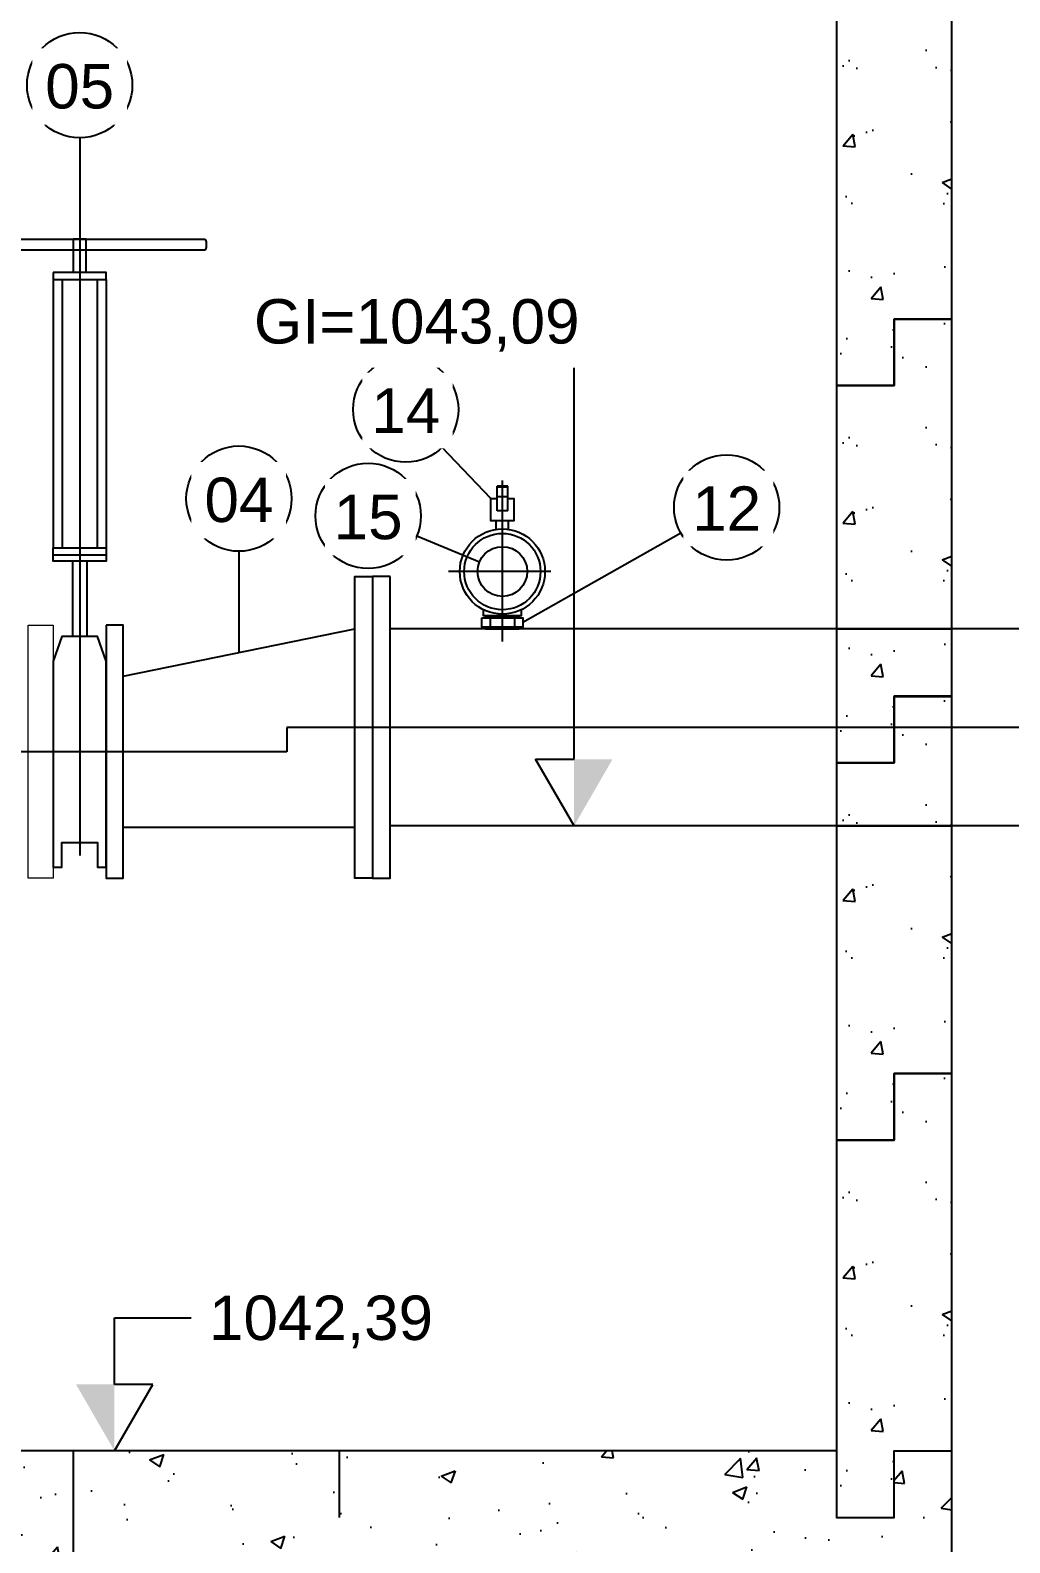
# Model space of a CAD drawing. Extents: x -160 to 364724, y -100 to 7353297.
# Drawn here: x 361696.195 to 361697.299, y 7348043.949 to 7348045.652 of the extents above; entities that cross this region are included whole.
import ezdxf
from ezdxf.enums import TextEntityAlignment as Align

# ---------------------------------------------------------------- set-up
doc = ezdxf.new("R2010")
doc.units = 0
doc.header["$LTSCALE"] = 5
for name, pattern in [('________________', [0]), ('HIDDEN', [0.375, 0.25, -0.125]), ('SGC_DASHDOT', [1, 0.5, -0.25, 0, -0.25]), ('SGC_HIDDEN', [0.375, 0.25, -0.125])]:
    doc.linetypes.add(name, pattern=pattern)
doc.layers.add('00-trabalho', color=7, linetype='Continuous', lineweight=25)
for name, color, linetype in [('BOLA LM', 1, 'Continuous'), ('BOMBA', 1, 'Continuous'), ('CONEXÃO', 4, 'Continuous'), ('FLANGES', 2, 'Continuous'), ('GER-SIMBOLOS', 1, 'Continuous'), ('PAREDE CONCRETO CORTE', 5, 'Continuous'), ('PROJECAO', 1, 'HIDDEN'), ('Q-PLATO', 5, 'Continuous'), ('SANC_COTAS', 1, 'Continuous'), ('SANC_TEXTO', 2, 'Continuous'), ('SGC-Conexoes (Linhas Externas)', 3, 'Continuous'), ('SGC-Eixos', 253, 'SGC_DASHDOT'), ('SGC-PONTAS', 1, 'SGC_HIDDEN'), ('SGC-Tubos (Desenho Bifilar)', 3, 'Continuous'), ('SGC-Valvulas (Acionamento)', 2, 'Continuous'), ('VEGETAÇÃO', 7, 'Continuous')]:
    doc.layers.add(name, color=color, linetype=linetype)
doc.styles.add('R-80', font='arial.ttf')
doc.styles.get("Standard").update_dxf_attribs({"font": 'arial.ttf'})
doc.dimstyles.new('GERAL - 25', dxfattribs={"dimscale": 0.025, "dimtxt": 2, "dimasz": 1.5, "dimexe": 2, "dimexo": 1, "dimgap": 1, "dimtad": 1, "dimzin": 0, "dimtxsty": 'R-80', "dimblk": 'ARCHTICK', "dimcen": 0, "dimdle": 2, "dimclrd": 1, "dimclre": 1, "dimclrt": 2, "dimadec": 0, "dimazin": 0, "dimtfac": 0.5, "dimtmove": 2, "dimatfit": 3, "dimldrblk": 'OPEN90', "dimfxl": 1, "dimtolj": 1, "dimtzin": 0, "dimarcsym": 0})

# ---------------------------------------------------------------- blocks, each defined once
blk = doc.blocks.new('A$Cbd690669')
at = {"layer": 'FLANGES'}
for points in [[(0, -0.17), (0, 0.17), (0.02, 0.17), (0.02, -0.17)], [(0.3, -0.115), (0.3, 0.17), (0.281, 0.17), (0.281, -0.115)]]:
    blk.add_lwpolyline(points, close=True, dxfattribs=at)
at = {"layer": 'SGC-Conexoes (Linhas Externas)'}
for p, q in [((0.281, 0.1125), (0.02, 0.1125)), ((0.281, -0.0575), (0.02, -0.111))]:
    blk.add_line(p, q, dxfattribs=at)
blk = doc.blocks.new('NIVEL2')
at = {"linetype": 'Continuous'}
for p, q in [((0, 0.6), (0.3464, 0.6)), ((0, 0), (0.1732, 0.3)), ((0.1732, 0.3), (0, 0.3))]:
    blk.add_line(p, q, dxfattribs=at)
blk.add_line((0, 0.3), (0, 0.6))
blk.add_solid([(0, 0.3), (-0.1732, 0.3), (0, 0)], dxfattribs=at)
at = {"color": 0, "linetype": 'Continuous'}
blk.add_attdef('COTA-DIR', text='', height=0.2, dxfattribs=at).set_placement((0.4264, 0.6), align=Align.MIDDLE_LEFT)
blk = doc.blocks.new('_ARCHTICK')
at = {"color": 0, "linetype": 'ByBlock', "const_width": 0.15}
blk.add_lwpolyline([(-0.5, -0.5), (0.5, 0.5)], dxfattribs=at)
blk = doc.blocks.new('*D450')
at = {"layer": 'Defpoints', "color": 0, "transparency": 16777216}
for p in [(361696.2435, 7348044.052), (361696.1561, 7348043.752), (361696.2435, 7348043.752)]:
    blk.add_point(p, dxfattribs=at)
at = {"layer": 'SANC_COTAS', "color": 1, "lineweight": -2, "transparency": 16777216}
for p, q in [((361696.1561, 7348044.102), (361696.1561, 7348043.702)), ((361696.2185, 7348044.052), (361696.1061, 7348044.052)), ((361696.2185, 7348043.752), (361696.1061, 7348043.752))]:
    blk.add_line(p, q, dxfattribs=at)
at = {"layer": 'SANC_COTAS', "color": 1, "lineweight": -2, "transparency": 16777216, "xscale": 0.03750000000000001, "yscale": 0.03750000000000001, "zscale": 0.03750000000000001}
for p, rotation in [((361696.1561, 7348044.052), 90), ((361696.1561, 7348043.752), 270)]:
    blk.add_blockref('_ARCHTICK', p, dxfattribs=dict(at, rotation=rotation))
at = {"layer": 'SANC_COTAS', "color": 2, "transparency": 16777216, "insert": (361696.1011, 7348043.902), "char_height": 0.05, "attachment_point": 5, "rotation": 90, "style": 'R-80'}
blk.add_mtext('\\A1;0,30', dxfattribs=at)
blk = doc.blocks.new('_Open90')
at = {"color": 0, "linetype": 'ByBlock', "lineweight": -2}
for p, q in [((-0.5, 0.5), (0, 0)), ((0, 0), (-1, 0)), ((0, 0), (-0.5, -0.5))]:
    blk.add_line(p, q, dxfattribs=at)

msp = doc.modelspace()

# ---------------------------------------------------------------- hatches: boundary and pattern name
at = {"layer": 'VEGETAÇÃO'}
h = msp.add_hatch(dxfattribs=at)
h.set_pattern_fill('AR-CONC', color=1, scale=0.0009)
h.set_pattern_definition([(50, (361707.41976, 7348046.48093), (0.1639662, -0.0143452), [0.017145, -0.188595]), (355, (361707.41976, 7348046.48093), (-0.031719, 0.1719512), [0.013716, -0.1508765]), (100.4514, (361707.43342, 7348046.47973), (0.1322471, 0.157606), [0.014571, -0.1602812]), (46.1842, (361707.41976, 7348046.52665), (0.243971, -0.037838), [0.0257175, -0.2828925]), (96.6356, (361707.4401, 7348046.5235), (0.2136637, 0.2226835), [0.0218565, -0.240422]), (351.1842, (361707.41976, 7348046.52665), (0.213664, 0.2226835), [0.020574, -0.226314]), (21, (361707.44262, 7348046.51522), (0.136453, -0.0920387), [0.017145, -0.188595]), (326, (361707.44262, 7348046.51522), (0.0556218, 0.1657692), [0.013716, -0.150876]), (71.4514, (361707.45399, 7348046.50755), (0.1920748, 0.0737305), [0.014571, -0.160281]), (37.5, (361707.41976, 7348046.480926), (0.00277974, 0.07609953), [0, -0.1490472, 0, -0.153162, 0, -0.1514475]), (7.5, (361707.41976, 7348046.480926), (0.0601377, 0.0901625), [0, -0.0873252, 0, -0.1456182, 0, -0.0577215]), (327.5, (361707.36878, 7348046.480926), (0.12203154, -0.00515587), [0, -0.05715, 0, -0.178308, 0, -0.236601]), (317.5, (361707.34592, 7348046.48093), (0.1333163, 0.0228838), [0, -0.074295, 0, -0.1184148, 0, -0.168021])])
h.paths.add_polyline_path([(361697.2335, 7348045.3269), (361697.2335, 7348045.7519), (361697.1685, 7348045.7519), (361697.1685, 7348045.6769), (361697.1035, 7348045.6769), (361697.1035, 7348045.2519), (361697.1685, 7348045.2519), (361697.1685, 7348045.3269)])
h = msp.add_hatch(dxfattribs=at)
h.set_pattern_fill('AR-CONC', color=1, scale=0.0009)
h.set_pattern_definition([(50, (361707.41976, 7348046.05609), (0.1639662, -0.0143452), [0.017145, -0.188595]), (355, (361707.41976, 7348046.05609), (-0.031719, 0.1719512), [0.013716, -0.1508765]), (100.4514, (361707.43342, 7348046.05489), (0.1322471, 0.157606), [0.014571, -0.1602812]), (46.1842, (361707.41976, 7348046.1018), (0.243971, -0.037838), [0.0257175, -0.2828925]), (96.6356, (361707.4401, 7348046.09865), (0.2136637, 0.2226835), [0.0218565, -0.240422]), (351.1842, (361707.41976, 7348046.1018), (0.213664, 0.2226835), [0.020574, -0.226314]), (21, (361707.44262, 7348046.09038), (0.136453, -0.0920387), [0.017145, -0.188595]), (326, (361707.44262, 7348046.09038), (0.0556218, 0.1657692), [0.013716, -0.150876]), (71.4514, (361707.45399, 7348046.0827), (0.1920748, 0.0737305), [0.014571, -0.160281]), (37.5, (361707.41976, 7348046.056086), (0.00277974, 0.07609953), [0, -0.1490472, 0, -0.153162, 0, -0.1514475]), (7.5, (361707.41976, 7348046.05609), (0.0601377, 0.0901625), [0, -0.0873252, 0, -0.1456182, 0, -0.0577215]), (327.5, (361707.36878, 7348046.056086), (0.12203154, -0.00515587), [0, -0.05715, 0, -0.178308, 0, -0.236601]), (317.5, (361707.34592, 7348046.05609), (0.1333163, 0.0228838), [0, -0.074295, 0, -0.1184148, 0, -0.168021])])
h.paths.add_polyline_path([(361697.2335, 7348044.902), (361697.2335, 7348045.327), (361697.1685, 7348045.327), (361697.1685, 7348045.252), (361697.1035, 7348045.252), (361697.1035, 7348044.827), (361697.1685, 7348044.827), (361697.1685, 7348044.902)])
h = msp.add_hatch(dxfattribs=at)
h.set_pattern_fill('AR-CONC', color=1, scale=0.0009)
h.set_pattern_definition([(50, (361707.41976, 7348045.63109), (0.1639662, -0.0143452), [0.017145, -0.188595]), (355, (361707.41976, 7348045.63109), (-0.031719, 0.1719512), [0.013716, -0.1508765]), (100.4514, (361707.43342, 7348045.62989), (0.1322471, 0.157606), [0.014571, -0.1602812]), (46.1842, (361707.41976, 7348045.6768), (0.243971, -0.037838), [0.0257175, -0.2828925]), (96.6356, (361707.4401, 7348045.67365), (0.2136637, 0.2226835), [0.0218565, -0.240422]), (351.1842, (361707.41976, 7348045.6768), (0.213664, 0.2226835), [0.020574, -0.226314]), (21, (361707.44262, 7348045.66538), (0.136453, -0.0920387), [0.017145, -0.188595]), (326, (361707.44262, 7348045.66538), (0.0556218, 0.1657692), [0.013716, -0.150876]), (71.4514, (361707.45399, 7348045.6577), (0.1920748, 0.0737305), [0.014571, -0.160281]), (37.5, (361707.41976, 7348045.631086), (0.00277974, 0.07609953), [0, -0.1490472, 0, -0.153162, 0, -0.1514475]), (7.5, (361707.41976, 7348045.63109), (0.0601377, 0.0901625), [0, -0.0873252, 0, -0.1456182, 0, -0.0577215]), (327.5, (361707.36878, 7348045.631086), (0.12203154, -0.00515587), [0, -0.05715, 0, -0.178308, 0, -0.236601]), (317.5, (361707.34592, 7348045.63109), (0.1333163, 0.0228838), [0, -0.074295, 0, -0.1184148, 0, -0.168021])])
h.paths.add_polyline_path([(361697.2335, 7348044.477), (361697.2335, 7348044.902), (361697.1685, 7348044.902), (361697.1685, 7348044.827), (361697.1035, 7348044.827), (361697.1035, 7348044.402), (361697.1685, 7348044.402), (361697.1685, 7348044.477)])
h = msp.add_hatch(dxfattribs=at)
h.set_pattern_fill('AR-CONC', color=1, scale=0.0009)
h.set_pattern_definition([(50, (361707.41976, 7348045.20609), (0.1639662, -0.0143452), [0.017145, -0.188595]), (355, (361707.41976, 7348045.20609), (-0.031719, 0.1719512), [0.013716, -0.1508765]), (100.4514, (361707.43342, 7348045.20489), (0.1322471, 0.157606), [0.014571, -0.1602812]), (46.1842, (361707.41976, 7348045.2518), (0.243971, -0.037838), [0.0257175, -0.2828925]), (96.6356, (361707.4401, 7348045.24865), (0.2136637, 0.2226835), [0.0218565, -0.240422]), (351.1842, (361707.41976, 7348045.2518), (0.213664, 0.2226835), [0.020574, -0.226314]), (21, (361707.44262, 7348045.24038), (0.136453, -0.0920387), [0.017145, -0.188595]), (326, (361707.44262, 7348045.24038), (0.0556218, 0.1657692), [0.013716, -0.150876]), (71.4514, (361707.45399, 7348045.2327), (0.1920748, 0.0737305), [0.014571, -0.160281]), (37.5, (361707.41976, 7348045.206086), (0.00277974, 0.07609953), [0, -0.1490472, 0, -0.153162, 0, -0.1514475]), (7.5, (361707.41976, 7348045.20609), (0.0601377, 0.0901625), [0, -0.0873252, 0, -0.1456182, 0, -0.0577215]), (327.5, (361707.36878, 7348045.206086), (0.12203154, -0.00515587), [0, -0.05715, 0, -0.178308, 0, -0.236601]), (317.5, (361707.34592, 7348045.20609), (0.1333163, 0.0228838), [0, -0.074295, 0, -0.1184148, 0, -0.168021])])
h.paths.add_polyline_path([(361697.2335, 7348044.052), (361697.2335, 7348044.477), (361697.1685, 7348044.477), (361697.1685, 7348044.402), (361697.1035, 7348044.402), (361697.1035, 7348043.977), (361697.1685, 7348043.977), (361697.1685, 7348044.052)])
h = msp.add_hatch(dxfattribs=at)
h.set_pattern_fill('AR-CONC', color=1, scale=0.0009)
h.set_pattern_definition([(50, (361693.62272, 7348043.9882), (0.163966, -0.014345), [0.017145, -0.188595]), (355, (361693.62272, 7348043.9882), (-0.031719, 0.171951), [0.013716, -0.1508765]), (100.4514, (361693.63639, 7348043.987), (0.132247, 0.157606), [0.014571, -0.160281]), (46.184, (361693.62272, 7348044.03392), (0.243971, -0.037838), [0.025717, -0.282892]), (96.6356, (361693.64305, 7348044.03077), (0.213664, 0.222684), [0.021857, -0.240422]), (351.184, (361693.62272, 7348044.03392), (0.213664, 0.222684), [0.020574, -0.226314]), (21, (361693.64558, 7348044.02249), (0.136453, -0.0920387), [0.017145, -0.188595]), (326, (361693.64558, 7348044.0225), (0.055622, 0.165769), [0.013716, -0.150876]), (71.4514, (361693.65695, 7348044.01482), (0.192075, 0.0737305), [0.014571, -0.160281]), (37.5, (361693.622723, 7348043.9882), (0.0027797, 0.0760995), [0, -0.1490472, 0, -0.153162, 0, -0.1514475]), (7.5, (361693.62272, 7348043.9882), (0.0601377, 0.0901625), [0, -0.0873252, 0, -0.1456182, 0, -0.0577215]), (327.5, (361693.571745, 7348043.9882), (0.1220315, -0.0051559), [0, -0.05715, 0, -0.178308, 0, -0.236601]), (317.5, (361693.54889, 7348043.9882), (0.1333163, 0.0228838), [0, -0.074295, 0, -0.1184148, 0, -0.168021])])
h.paths.add_polyline_path([(361697.2335, 7348044.052), (361696.7335, 7348044.052), (361697.1685, 7348044.052), (361697.1685, 7348043.977), (361697.1035, 7348043.977), (361697.1035, 7348044.052), (361694.6035, 7348044.052), (361694.6035, 7348043.977), (361694.5385, 7348043.977), (361694.5385, 7348044.052), (361694.9735, 7348044.052), (361694.4767, 7348044.052), (361694.4767, 7348043.552), (361697.2335, 7348043.552)])

# ---------------------------------------------------------------- linework, layer by layer
at = {"layer": 'BOLA LM'}
for p, q in [((361696.2507, 7348045.5311), (361696.2507, 7348045.417)), ((361696.7141, 7348045.1246), (361696.6591, 7348045.1821)), ((361696.7012, 7348045.0532), (361696.6306, 7348045.0825)), ((361696.9282, 7348045.0856), (361696.7502, 7348044.9852)), ((361696.4302, 7348045.0653), (361696.4302, 7348044.9512))]:
    msp.add_line(p, q, dxfattribs=at)
for centre in [(361696.2507, 7348045.5904), (361696.6182, 7348045.225), (361696.4302, 7348045.1246), (361696.9799, 7348045.1147), (361696.5758, 7348045.1052)]:
    msp.add_circle(centre, 0.0593, dxfattribs=at)
at = {"layer": 'BOMBA', "linetype": '________________', "lineweight": 9}
msp.add_lwpolyline([(361696.1927, 7348044.982), (361696.2207, 7348044.982), (361696.2207, 7348044.697), (361696.1927, 7348044.697)], close=True, dxfattribs=at)
at = {"layer": 'CONEXÃO', "color": 1}
for p, q in [((361696.7211, 7348045.1107), (361696.7211, 7348045.1385)), ((361696.7331, 7348045.1385), (361696.7211, 7348045.1385)), ((361696.7331, 7348045.1375), (361696.7211, 7348045.1375)), ((361696.7331, 7348045.1107), (361696.7331, 7348045.1385)), ((361696.7331, 7348045.1265), (361696.7211, 7348045.1265)), ((361696.7201, 7348045.09), (361696.7201, 7348045.0996)), ((361696.7331, 7348045.1107), (361696.7211, 7348045.1107)), ((361696.7341, 7348045.09), (361696.7341, 7348045.0996)), ((361696.7081, 7348044.9925), (361696.7081, 7348044.9905)), ((361696.7081, 7348044.98), (361696.7081, 7348044.978)), ((361696.7135, 7348044.9905), (361696.7135, 7348044.98)), ((361696.7407, 7348044.9905), (361696.7407, 7348044.98)), ((361696.7462, 7348044.9925), (361696.7462, 7348044.9905)), ((361696.7462, 7348044.98), (361696.7462, 7348044.978)), ((361696.7081, 7348044.978), (361696.7462, 7348044.978))]:
    msp.add_line(p, q, dxfattribs=at)
for points in [[(361696.7331, 7348045.1246), (361696.7401, 7348045.1246), (361696.7401, 7348045.0996), (361696.7141, 7348045.0996), (361696.7141, 7348045.1246), (361696.7211, 7348045.1246)], [(361696.7484, 7348044.9995), (361696.7484, 7348044.9925), (361696.7058, 7348044.9925), (361696.7058, 7348044.9995)], [(361696.7081, 7348044.9925), (361696.7462, 7348044.9925)]]:
    msp.add_lwpolyline(points, dxfattribs=at)
msp.add_lwpolyline([(361696.7041, 7348044.9905), (361696.7502, 7348044.9905), (361696.7502, 7348044.98), (361696.7041, 7348044.98)], close=True, dxfattribs=at)
for radius in [0.048, 0.043, 0.028]:
    msp.add_circle((361696.7271, 7348045.0425), radius, dxfattribs=at)
at = {"layer": 'FLANGES', "ltscale": 0.3}
for p, q in [((361696.2207, 7348045.3714), (361696.2207, 7348045.0691)), ((361696.2309, 7348045.3714), (361696.2309, 7348045.0691)), ((361696.2705, 7348045.3714), (361696.2705, 7348045.0691)), ((361696.2807, 7348045.3714), (361696.2807, 7348045.0691)), ((361696.2427, 7348045.054), (361696.2427, 7348044.9695)), ((361696.2587, 7348045.054), (361696.2587, 7348044.9695))]:
    msp.add_line(p, q, dxfattribs=at)
at = {"layer": 'FLANGES'}
msp.add_line((361696.2207, 7348045.0612), (361696.2807, 7348045.0612), dxfattribs=at)
for points in [[(361696.2207, 7348045.3793), (361696.2207, 7348045.3714), (361696.2807, 7348045.3714), (361696.2807, 7348045.3793)], [(361696.2207, 7348045.0691), (361696.2807, 7348045.0691), (361696.2807, 7348045.054), (361696.2207, 7348045.054)], [(361696.6007, 7348045.037), (361696.5807, 7348045.037), (361696.5807, 7348044.697), (361696.6007, 7348044.697)]]:
    msp.add_lwpolyline(points, close=True, dxfattribs=at)
at = {"layer": 'FLANGES', "ltscale": 0.3}
msp.add_lwpolyline([(361696.2207, 7348044.9415), (361696.2207, 7348044.7095), (361696.2307, 7348044.7095), (361696.2307, 7348044.7375), (361696.2707, 7348044.7375), (361696.2707, 7348044.7095), (361696.2807, 7348044.7095), (361696.2807, 7348044.9415), (361696.2707, 7348044.9695), (361696.2307, 7348044.9695)], close=True, dxfattribs=at)
at = {"layer": 'GER-SIMBOLOS', "linetype": 'Continuous'}
for p, q in [((361696.8079, 7348045.2813), (361696.7213, 7348045.2813)), ((361696.8079, 7348044.756), (361696.7646, 7348044.831)), ((361696.7646, 7348044.831), (361696.8079, 7348044.831))]:
    msp.add_line(p, q, dxfattribs=at)
at = {"layer": 'GER-SIMBOLOS'}
msp.add_line((361696.8079, 7348044.831), (361696.8079, 7348045.2813), dxfattribs=at)
at = {"layer": 'GER-SIMBOLOS', "linetype": 'Continuous'}
msp.add_solid([(361696.8079, 7348044.831), (361696.8512, 7348044.831), (361696.8079, 7348044.756)], dxfattribs=at)
at = {"layer": 'PAREDE CONCRETO CORTE', "flags": 128}
for points in [[(361697.2335, 7348045.3269), (361697.2335, 7348045.7519), (361697.1685, 7348045.7519), (361697.1685, 7348045.6769), (361697.1035, 7348045.6769), (361697.1035, 7348045.2519), (361697.1685, 7348045.2519), (361697.1685, 7348045.3269)], [(361697.2335, 7348044.9019), (361697.2335, 7348045.3269), (361697.1685, 7348045.3269), (361697.1685, 7348045.2519), (361697.1035, 7348045.2519), (361697.1035, 7348044.8269), (361697.1685, 7348044.8269), (361697.1685, 7348044.9019)], [(361697.2335, 7348044.477), (361697.2335, 7348044.902), (361697.1685, 7348044.902), (361697.1685, 7348044.827), (361697.1035, 7348044.827), (361697.1035, 7348044.402), (361697.1685, 7348044.402), (361697.1685, 7348044.477)], [(361697.2335, 7348044.052), (361697.2335, 7348044.477), (361697.1685, 7348044.477), (361697.1685, 7348044.402), (361697.1035, 7348044.402), (361697.1035, 7348043.977), (361697.1685, 7348043.977), (361697.1685, 7348044.052)]]:
    msp.add_lwpolyline(points, close=True, dxfattribs=at)
for points in [[(361694.4735, 7348044.052), (361694.4735, 7348044.052), (361694.4767, 7348043.552), (361697.2335, 7348043.552), (361697.2335, 7348044.052), (361697.2335, 7348044.052)], [(361697.1035, 7348044.052), (361694.6035, 7348044.052)]]:
    msp.add_lwpolyline(points, dxfattribs=at)
at = {"layer": 'PROJECAO', "ltscale": 0.1}
msp.add_lwpolyline([(361696.2435, 7348044.052), (361696.2435, 7348043.752), (361696.5435, 7348043.752), (361696.5435, 7348044.052)], dxfattribs=at)
at = {"layer": 'SGC-Eixos', "ltscale": 2}
msp.add_line((361696.2507, 7348045.4497), (361696.2507, 7348044.7228), dxfattribs=at)
at = {"layer": 'SGC-Eixos'}
for p, q in [((361696.7271, 7348044.9638), (361696.7271, 7348045.145)), ((361696.7818, 7348045.0425), (361696.6663, 7348045.0425))]:
    msp.add_line(p, q, dxfattribs=at)
at = {"layer": 'SGC-Eixos', "ltscale": 2}
msp.add_lwpolyline([(361698.0572, 7348044.867), (361696.4841, 7348044.867), (361696.4841, 7348044.8395), (361695.9364, 7348044.8395)], dxfattribs=at)
at = {"layer": 'SGC-PONTAS', "ltscale": 1.5}
for p, q in [((361697.1035, 7348044.978), (361697.2342, 7348044.978)), ((361697.1035, 7348044.756), (361697.2342, 7348044.756))]:
    msp.add_line(p, q, dxfattribs=at)
at = {"layer": 'SGC-Tubos (Desenho Bifilar)'}
for p, q in [((361697.1035, 7348044.978), (361696.6007, 7348044.978)), ((361697.6742, 7348044.978), (361696.9835, 7348044.978)), ((361697.1035, 7348044.756), (361696.6007, 7348044.756)), ((361697.6742, 7348044.756), (361696.9835, 7348044.756))]:
    msp.add_line(p, q, dxfattribs=at)
at = {"layer": 'SGC-Valvulas (Acionamento)', "color": 3}
msp.add_lwpolyline([(361696.1113, 7348045.417), (361696.3901, 7348045.417, -0.414214), (361696.3933, 7348045.4138), (361696.3933, 7348045.4075, -0.414214), (361696.3901, 7348045.4043), (361696.1113, 7348045.4043, -0.414214), (361696.1081, 7348045.4075), (361696.1081, 7348045.4138, -0.414214)], format="xyb", close=True, dxfattribs=at)
at = {"layer": 'SGC-Valvulas (Acionamento)'}
msp.add_lwpolyline([(361696.2581, 7348045.3793), (361696.2581, 7348045.417), (361696.2433, 7348045.417), (361696.2433, 7348045.3793)], dxfattribs=at)

# ---------------------------------------------------------------- block references
at = {"layer": 'GER-SIMBOLOS', "color": 7}
ref = msp.add_blockref('NIVEL2', (361696.2899, 7348044.052), dxfattribs=dict(at, xscale=0.249999999582519, yscale=0.249999999582519, zscale=0.249999999582519))
ref.add_attrib('COTA-DIR', '1042,39', dxfattribs={"layer": '00-trabalho', "color": 2, "linetype": 'Continuous', "height": 0.05, "style": 'R-80'}).set_placement((361696.3965, 7348044.202), align=Align.MIDDLE_LEFT)
at = {"layer": 'SANC_COTAS', "rotation": 180}
msp.add_blockref('A$Cbd690669', (361696.5807, 7348044.867), dxfattribs=at)

# ---------------------------------------------------------------- dimensions: what is measured, and where the dimension line sits
at = {"layer": 'SANC_COTAS'}
dim = msp.add_linear_dim(base=(361696.1561, 7348043.752), p1=(361696.2435, 7348044.052), p2=(361696.2435, 7348043.752), angle=90, dimstyle='GERAL - 25', dxfattribs=at)
dim.commit()
dim.dimension.update_dxf_attribs({"geometry": '*D450', "text_midpoint": (361696.1011, 7348043.902)})

# ---------------------------------------------------------------- next in the draw order: wipeouts: each hides what was drawn before it
for points in [[(361696.1972, 7348045.5457), (361696.3042, 7348045.5457), (361696.3042, 7348045.6318), (361696.1972, 7348045.6318)], [(361696.5694, 7348045.1812), (361696.6711, 7348045.1812), (361696.6711, 7348045.2664), (361696.5694, 7348045.2664)], [(361696.3767, 7348045.08), (361696.4832, 7348045.08), (361696.4832, 7348045.166), (361696.3767, 7348045.166)], [(361696.9312, 7348045.0709), (361697.0326, 7348045.0709), (361697.0326, 7348045.1561), (361696.9312, 7348045.1561)], [(361696.5271, 7348045.0606), (361696.6294, 7348045.0606), (361696.6294, 7348045.1466), (361696.5271, 7348045.1466)]]:
    msp.add_wipeout(points).dxf.layer = 'SANC_TEXTO'

# ---------------------------------------------------------------- next in the draw order: texts
at = {"layer": 'SANC_TEXTO', "style": 'R-80'}
for s, p in [('05', (361696.2507, 7348045.5641)), ('14', (361696.6182, 7348045.1987)), ('04', (361696.4302, 7348045.0983)), ('12', (361696.9799, 7348045.0884)), ('15', (361696.5758, 7348045.0789))]:
    msp.add_text(s, height=0.05, dxfattribs=at).set_placement(p, align=Align.CENTER)

# ---------------------------------------------------------------- next in the draw order: wipeouts: each hides what was drawn before it
msp.add_wipeout([(361696.4296, 7348045.2722), (361696.8789, 7348045.2722), (361696.8789, 7348045.3668), (361696.4296, 7348045.3668)]).dxf.layer = 'GER-SIMBOLOS'

# ---------------------------------------------------------------- next in the draw order: linework, layer by layer
at = {"layer": 'Q-PLATO'}
msp.add_circle((361680.2092, 7348035.5226), 46.9117, dxfattribs=at)

# ---------------------------------------------------------------- next in the draw order: texts
at = {"layer": 'GER-SIMBOLOS', "color": 2, "linetype": 'Continuous'}
msp.add_text('GI=1043,09', height=0.05, dxfattribs=at).set_placement((361696.4471, 7348045.3243), align=Align.MIDDLE_LEFT)

doc.saveas('drawing.dxf')
